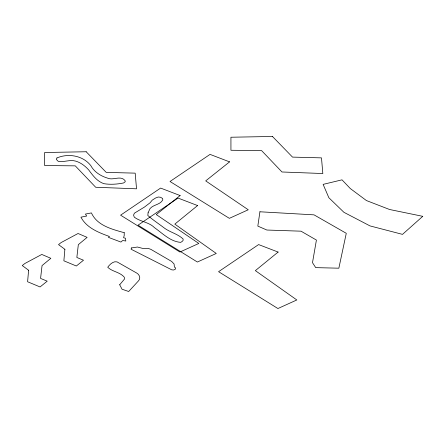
<?xml version="1.0" encoding="UTF-8"?>
<svg xmlns="http://www.w3.org/2000/svg" width="445" height="445" viewBox="0 0 445 445"><rect width="100%" height="100%" fill="white"/><g stroke="black" fill="none" stroke-linecap="round" stroke-linejoin="round"><path stroke-width="0.67" d="M124.233 232.691L124.211 235.45L123.588 237.741L125.473 238.236L125.807 241.018L122.687 240.5L120.907 242.063L108.441 237.369L109.425 236.479C98.645 232.59 86.569 227.885 80.934 217.171L86.664 216.036L85.429 214.073L91.414 212.91C97.105 225.615 112.029 229.264 124.233 232.691M28.608 270.248L27.601 281.752L40.067 286.953L47.215 281.173L40.573 278.414L42.053 265.582L50.841 258.317L41.786 254.44L24.898 263.479L22.25 265.548L28.608 270.248M64.881 249.306L63.874 260.809L76.34 266.01L83.493 260.23L76.846 257.471L78.331 244.639L87.114 237.374L78.059 233.497L61.171 242.536L58.523 244.605L64.881 249.306M148.09 212.777L147.818 215.463C152.624 219.713 158.097 223.345 163.259 227.228C169.311 232.195 177.271 233.553 183.017 238.893L183.201 240.161L182.35 241.318L180.709 242.369C170.457 241.613 162.514 233.364 154.487 227.651C148.903 222.005 140.375 221.794 134.295 217.154L133.567 215.152L134.384 213.2L144.436 207.081L150.099 202.753L152.201 200.167L155.583 198.008L158.231 197.007L160.517 197.268L162.62 198.481L162.798 199.855C160.339 204.806 153.425 204.511 150.01 208.61L148.09 212.777M259.925 211.781L257.822 226.105L266.861 230.032L301.026 231.183L316.417 240.066L312.496 262.689L315.716 267.629L338.851 268.196L346.277 233.308L314.036 214.857L259.925 211.781M119.694 284.772L122.047 289.228L128.683 291.497L138.211 281.173C141.015 278.848 139.702 274.598 136.749 273.074L117.057 261.894C113.336 260.803 109.637 264.586 107.729 267.25C111.84 271.422 118.932 271.923 123.298 276.156L124.288 277.224L124.55 278.987L119.694 284.772M131.381 247.965L131.091 249.233L171.837 269.87L173.795 269.987L175.569 269.002L175.591 267.973L174.373 266.983L174.101 264.019L171.67 261.449L150.738 249.289L148.257 248.444L142.75 248.427L137.449 247.025L131.381 247.965M56.96 157.953L56.331 159.449L58.217 161.312C63.924 162.453 69.693 159.405 75.522 161.084C80.673 162.508 85.112 165.963 88.655 169.879C92.788 175.408 97.021 181.349 103.874 183.674C110.399 184.764 117.124 184.252 123.588 182.967L125.24 181.732L125.045 180.609C120.751 175.085 113.269 180.631 107.762 178.2C100.982 176.153 94.268 172.098 90.863 165.696C83.109 155.561 68.296 153.013 56.96 157.953M422.75 216.331L402.503 234.37L370.029 225.915L343.924 212.315L328.855 197.73L323.126 184.375L342.01 179.841L350.293 188.541L366.419 200.55L389.553 209.495L422.75 216.331M197.58 205.562L174.813 224.124L216.276 253.461L197.369 262.027L138.022 225.181L178.061 198.075L197.58 205.562M278.125 252.065L255.358 270.627L296.821 299.963L277.919 308.53L218.573 271.684L258.612 244.578L278.125 252.065M180.13 195.555L156.267 214.573L198.826 243.46L179.925 252.026L120.578 215.18L160.617 188.074L180.13 195.555M229.564 161.869L205.701 180.887L248.26 209.773L229.359 218.339L170.007 181.493L210.046 154.387L229.564 161.869M272.462 136.47L230.933 137.232L230.933 150.265L261.565 150.577L281.985 171.987L322.831 173.533L321.485 157.869L292.521 157.107L272.462 136.47M86.169 151.751L44.633 152.513L44.633 165.546L75.266 165.852L95.692 187.262L136.532 188.814L135.191 173.144L106.222 172.382L86.169 151.751"/></g></svg>
